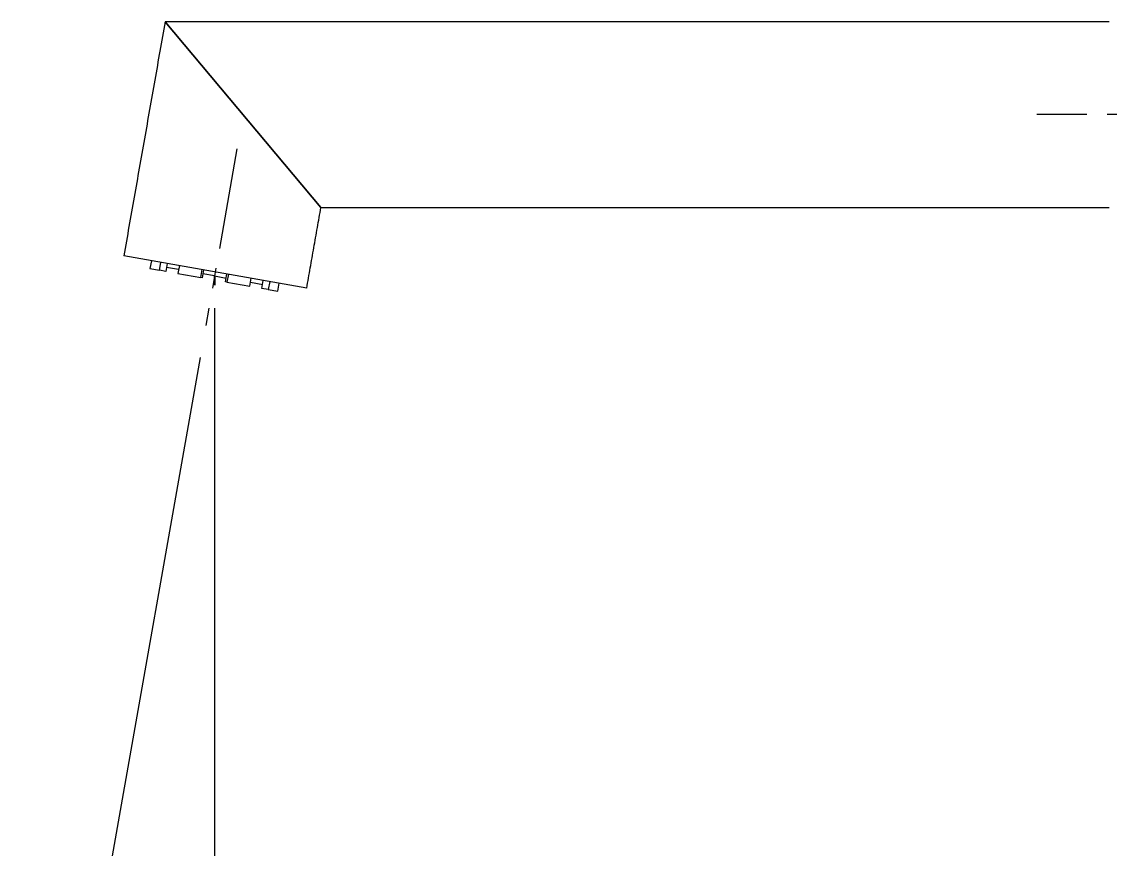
# Model space of a CAD drawing. Extents: x 4138 to 4928, y 0 to 579.
# Drawn here: x 4469.3 to 4604, y 110.2 to 212.5 of the extents above; entities that cross this region are included whole.
import ezdxf

# ---------------------------------------------------------------- set-up
doc = ezdxf.new("R2010")
doc.units = 0
doc.header["$LTSCALE"] = 10
doc.header["$MEASUREMENT"] = 0
doc.header["$PDMODE"] = 3
doc.header["$PDSIZE"] = -10
doc.linetypes.add('CENTER', pattern=[2, 1.25, -0.25, 0.25, -0.25])
doc.layers.get('0').update_dxf_attribs({"linetype": 'CONTINUOUS'})
doc.layers.get('DEFPOINTS').update_dxf_attribs({"linetype": 'CONTINUOUS'})
doc.layers.add('1', color=7, linetype='CONTINUOUS')
doc.layers.add('BODY', color=7, linetype='CONTINUOUS')
doc.layers.add('2', color=7, linetype='CONTINUOUS', true_color=0xffffff)
doc.styles.add('Daelim Dimension', font='NanumGothic.ttf')
doc.dimstyles.new('DEFAULT', dxfattribs={"dimscale": 2, "dimtxt": 2, "dimasz": 2, "dimexe": 0, "dimexo": 2, "dimgap": 1, "dimtad": 1, "dimdec": 0, "dimzin": 9, "dimdsep": 46, "dimtxsty": 'Daelim Dimension', "dimcen": 0.5, "dimclrd": 5, "dimclre": 5, "dimclrt": 256, "dimadec": 1, "dimazin": 0, "dimtfac": 1, "dimtdec": 0, "dimtix": 1, "dimtmove": 0, "dimatfit": 3, "dimfxl": 1, "dimtolj": 1, "dimtzin": 1, "dimlwd": 9, "dimlwe": 9, "dimarcsym": 0})

# ---------------------------------------------------------------- blocks, each defined once
blk = doc.blocks.new('*D3')
at = {"color": 5, "lineweight": 9, "ltscale": 0.5, "transparency": 16777216}
for p, q in [((4493.14, 177.07), (4493.14, 84.31)), ((4685.16, 167.04), (4685.16, 84.31)), ((4497.14, 86.31), (4681.16, 86.31))]:
    blk.add_line(p, q, dxfattribs=at)
at = {"color": 5, "ltscale": 0.5, "transparency": 16777216}
for points in [[(4497.14, 86.98), (4497.14, 85.65), (4493.14, 86.31)], [(4681.16, 86.98), (4681.16, 85.65), (4685.16, 86.31)]]:
    blk.add_solid(points, dxfattribs=at)
at = {"layer": 'DEFPOINTS', "color": 0, "ltscale": 0.5, "transparency": 16777216}
for p in [(4493.14, 181.07), (4685.16, 171.04), (4685.16, 86.31)]:
    blk.add_point(p, dxfattribs=at)
at = {"color": 7, "ltscale": 0.5, "transparency": 16777216, "insert": (4589.15, 93.76), "char_height": 10, "attachment_point": 5, "style": 'Daelim Dimension'}
blk.add_mtext('\\A1;192', dxfattribs=at)
blk = doc.blocks.new('*D6')
at = {"color": 5, "lineweight": 9, "ltscale": 0.5, "transparency": 16777216}
for p, q in [((4493.14, 175.92), (4493.14, 84.31)), ((4491.36, 170.98), (4476.33, 85.78))]:
    blk.add_line(p, q, dxfattribs=at)
blk.add_arc((4493.14, 181.07), 94.75, 262.4189, 267.5811, dxfattribs=at)
at = {"color": 5, "ltscale": 0.5, "transparency": 16777216}
for points in [[(4480.53, 86.48), (4480.74, 87.8), (4476.68, 87.75)], [(4489.15, 87.06), (4489.12, 85.73), (4493.14, 86.31)]]:
    blk.add_solid(points, dxfattribs=at)
at = {"layer": 'DEFPOINTS', "color": 0, "ltscale": 0.5, "transparency": 16777216}
for p in [(4495.91, 196.79), (4493.14, 181.07), (4493.14, 179.92), (4492.05, 174.92), (4482.14, 86.95)]:
    blk.add_point(p, dxfattribs=at)
at = {"color": 7, "ltscale": 0.5, "transparency": 16777216, "insert": (4485.55, 94.33), "char_height": 10, "attachment_point": 5, "rotation": 355, "style": 'Daelim Dimension'}
blk.add_mtext('\\A1;10.0°', dxfattribs=at)

msp = doc.modelspace()

# ---------------------------------------------------------------- linework, layer by layer
at = {"ltscale": 0.5}
msp.add_line((4493.14, 181.07), (4493.14, 179.92), dxfattribs=at)
at = {"layer": '1', "color": 7, "linetype": 'Continuous', "lineweight": 18}
for p, q in [((4487.01, 212.54), (4506.31, 189.54)), ((4485.31, 182.95), (4485.14, 181.97)), ((4485.14, 181.97), (4486.31, 181.76)), ((4486.31, 181.76), (4486.48, 182.75)), ((4487.26, 182.61), (4487.09, 181.63)), ((4488.69, 181.85), (4487.17, 182.12)), ((4488.78, 182.34), (4488.6, 181.36)), ((4491.42, 180.86), (4491.6, 181.85)), ((4487.09, 181.63), (4486.31, 181.76)), ((4488.6, 181.36), (4491.42, 180.86)), ((4491.61, 180.83), (4491.42, 180.86)), ((4491.79, 181.81), (4491.61, 180.83)), ((4493.14, 181.07), (4491.7, 181.32)), ((4493.14, 181.07), (4494.57, 180.81)), ((4494.49, 180.32), (4494.66, 181.31)), ((4494.85, 181.27), (4494.67, 180.29)), ((4497.49, 179.79), (4497.67, 180.78)), ((4499.01, 179.52), (4499.18, 180.51)), ((4494.67, 180.29), (4494.49, 180.32)), ((4494.67, 180.29), (4497.49, 179.79)), ((4497.58, 180.28), (4499.1, 180.02)), ((4499.79, 179.39), (4499.01, 179.52)), ((4499.97, 180.37), (4499.79, 179.39)), ((4499.79, 179.39), (4500.96, 179.18)), ((4500.96, 179.18), (4501.13, 180.17))]:
    msp.add_line(p, q, dxfattribs=at)
for points in [[(4603.96, 212.54), (4487.01, 212.54)], [(4506.31, 189.54), (4603.96, 189.54)]]:
    msp.add_open_spline(points, degree=1, dxfattribs=at)
at = {"layer": '2', "color": 7, "linetype": 'Continuous', "lineweight": 18}
for p, q in [((4506.31, 189.54), (4487.01, 212.54)), ((4504.55, 179.56), (4481.9, 183.56))]:
    msp.add_line(p, q, dxfattribs=at)
for points in [[(4487.01, 212.54), (4481.9, 183.56)], [(4504.55, 179.56), (4506.31, 189.54)]]:
    msp.add_open_spline(points, degree=1, dxfattribs=at)
at = {"layer": 'BODY', "color": 1, "linetype": 'CENTER', "lineweight": 5}
for p, q in [((4741.18, 201.04), (4594.98, 201.04)), ((4495.91, 196.79), (4492.05, 174.92))]:
    msp.add_line(p, q, dxfattribs=at)

# ---------------------------------------------------------------- dimensions: what is measured, and where the dimension line sits
at = {"color": 5, "ltscale": 0.5}
dim = msp.add_angular_dim_2l(base=(4482.14, 86.95), line1=((4495.91, 196.79), (4492.05, 174.92)), line2=((4493.14, 181.07), (4493.14, 179.92)), dimstyle='DEFAULT', override={"dimtxt": 5, "dimexe": 1, "dimclrt": 7}, dxfattribs=at)
dim.commit()
dim.dimension.update_dxf_attribs({"geometry": '*D6', "text_midpoint": (4485.55, 94.33)})
dim = msp.add_linear_dim(base=(4685.16, 86.31), p1=(4493.14, 181.07), p2=(4685.16, 171.04), dimstyle='DEFAULT', override={"dimtxt": 5, "dimexe": 1, "dimclrt": 7}, dxfattribs=at)
dim.commit()
dim.dimension.update_dxf_attribs({"geometry": '*D3', "text_midpoint": (4589.15, 93.76)})

doc.saveas('drawing.dxf')
